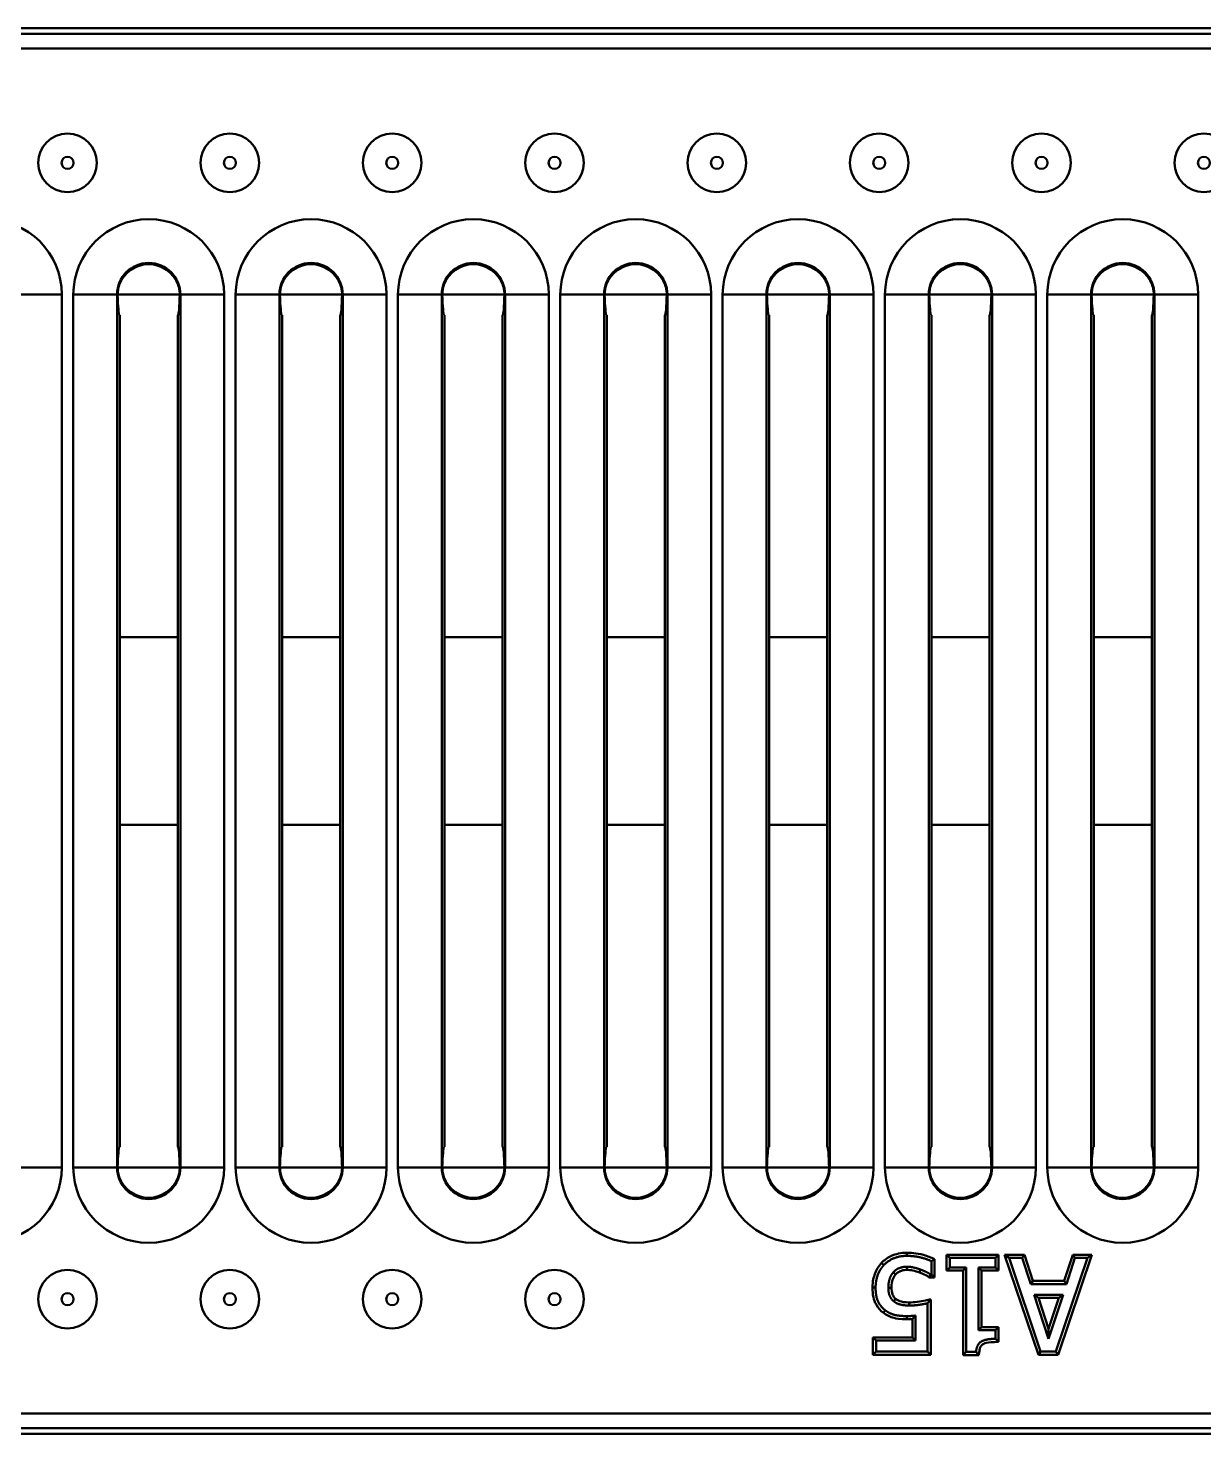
# Model space of a CAD drawing. Header units: millimetres. Extents: x 0 to 2100, y 0 to 1485.
# Drawn here: x 1169.7 to 1270, y 736.2 to 856.2 of the extents above; entities that cross this region are included whole.
import ezdxf

# ---------------------------------------------------------------- set-up
doc = ezdxf.new("R2010")
doc.units = ezdxf.units.MM
doc.header["$LTSCALE"] = 5
doc.layers.add('Sichtbare Kanten(DIN)', color=7, linetype='Continuous', lineweight=50)
doc.layers.add('Sichtbare tangentiale Kanten(DIN)', color=7, linetype='Continuous', lineweight=50)

msp = doc.modelspace()

# ---------------------------------------------------------------- linework, layer by layer
at = {"layer": 'Sichtbare Kanten(DIN)'}
for p, q in [((1333.729, 856.186), (333.729, 856.186)), ((334.229, 855.686), (1333.229, 855.686)), ((1177.504, 831.686), (1177.504, 760.686)), ((1182.454, 760.686), (1182.454, 831.686)), ((1191.354, 831.686), (1191.354, 760.686)), ((1196.304, 760.686), (1196.304, 831.686)), ((1205.204, 831.686), (1205.204, 760.686)), ((1210.154, 760.686), (1210.154, 831.686)), ((1219.054, 831.686), (1219.054, 760.686)), ((1224.004, 760.686), (1224.004, 831.686)), ((1232.904, 831.686), (1232.904, 760.686)), ((1237.854, 760.686), (1237.854, 831.686)), ((1246.754, 831.686), (1246.754, 760.686)), ((1251.704, 760.686), (1251.704, 831.686)), ((1260.604, 831.686), (1260.604, 760.686)), ((1265.554, 760.686), (1265.554, 831.686)), ((1248.049, 750.127), (1248.049, 751.48)), ((1248.049, 751.48), (1252.488, 751.48)), ((1248.049, 751.48), (1248.317, 751.212)), ((1248.317, 751.212), (1248.317, 750.395)), ((1252.22, 751.212), (1248.317, 751.212)), ((1252.488, 751.48), (1252.22, 751.212)), ((1252.22, 750.395), (1252.22, 751.212)), ((1252.488, 751.48), (1252.488, 750.127)), ((1255.885, 742.944), (1253.007, 751.48)), ((1253.007, 751.48), (1254.697, 751.48)), ((1253.007, 751.48), (1253.381, 751.212)), ((1253.381, 751.212), (1256.077, 743.212)), ((1254.502, 751.212), (1253.381, 751.212)), ((1254.697, 751.48), (1254.502, 751.212)), ((1255.228, 748.975), (1254.502, 751.212)), ((1254.697, 751.48), (1255.423, 749.243)), ((1257.387, 743.212), (1260.084, 751.212)), ((1260.457, 751.48), (1257.579, 742.944)), ((1258.087, 749.243), (1258.813, 751.48)), ((1259.008, 751.212), (1258.282, 748.975)), ((1258.813, 751.48), (1260.457, 751.48)), ((1258.813, 751.48), (1259.008, 751.212)), ((1260.084, 751.212), (1259.008, 751.212)), ((1260.457, 751.48), (1260.084, 751.212)), ((1247.029, 751.094), (1246.761, 750.927)), ((1246.761, 749.792), (1246.761, 750.927)), ((1247.029, 751.094), (1247.029, 749.524)), ((1248.049, 750.127), (1248.317, 750.395)), ((1249.469, 750.127), (1248.049, 750.127)), ((1248.317, 750.395), (1249.737, 750.395)), ((1249.469, 750.127), (1249.737, 750.395)), ((1249.469, 742.918), (1249.469, 750.127)), ((1249.737, 750.395), (1249.737, 743.186)), ((1250.768, 750.395), (1252.22, 750.395)), ((1251.036, 750.127), (1250.768, 750.395)), ((1250.768, 745.034), (1250.768, 750.395)), ((1252.488, 750.127), (1251.036, 750.127)), ((1251.036, 750.127), (1251.036, 745.302)), ((1252.488, 750.127), (1252.22, 750.395)), ((1246.596, 749.524), (1246.684, 749.792)), ((1247.029, 749.524), (1246.596, 749.524)), ((1246.684, 749.792), (1246.761, 749.792)), ((1247.029, 749.524), (1246.761, 749.792)), ((1255.423, 749.243), (1255.228, 748.975)), ((1258.282, 748.975), (1255.228, 748.975)), ((1255.423, 749.243), (1258.087, 749.243)), ((1258.087, 749.243), (1258.282, 748.975)), ((1243.713, 747.714), (1243.539, 747.51)), ((1246.431, 747.335), (1246.699, 747.668)), ((1246.699, 747.668), (1246.699, 742.944)), ((1255.52, 748.068), (1257.99, 748.068)), ((1255.89, 747.8), (1255.52, 748.068)), ((1256.758, 744.301), (1255.52, 748.068)), ((1257.62, 747.8), (1255.89, 747.8)), ((1255.89, 747.8), (1256.757, 745.161)), ((1256.757, 745.161), (1257.62, 747.8)), ((1257.99, 748.068), (1256.758, 744.301)), ((1257.62, 747.8), (1257.99, 748.068)), ((1246.431, 743.212), (1246.431, 747.335)), ((1245.132, 744.42), (1245.132, 745.988)), ((1245.4, 746.285), (1245.4, 744.152)), ((1251.036, 745.302), (1250.768, 745.034)), ((1251.036, 745.302), (1252.488, 745.302)), ((1252.488, 745.302), (1252.22, 745.034)), ((1252.488, 745.302), (1252.488, 744.033)), ((1241.774, 742.944), (1241.774, 744.42)), ((1241.774, 744.42), (1245.132, 744.42)), ((1241.774, 744.42), (1242.042, 744.152)), ((1242.042, 744.152), (1242.042, 743.212)), ((1245.4, 744.152), (1242.042, 744.152)), ((1245.132, 744.42), (1245.4, 744.152)), ((1252.22, 745.034), (1250.768, 745.034)), ((1252.22, 744.301), (1252.22, 745.034)), ((1252.488, 744.033), (1252.22, 744.301)), ((1256.757, 745.161), (1256.758, 744.301)), ((1241.774, 742.944), (1242.042, 743.212)), ((1246.699, 742.944), (1241.774, 742.944)), ((1242.042, 743.212), (1246.431, 743.212)), ((1246.699, 742.944), (1246.431, 743.212)), ((1249.469, 742.918), (1249.737, 743.186)), ((1250.814, 742.918), (1249.469, 742.918)), ((1249.737, 743.186), (1250.567, 743.186)), ((1250.814, 742.918), (1250.567, 743.186)), ((1255.885, 742.944), (1256.077, 743.212)), ((1257.579, 742.944), (1255.885, 742.944)), ((1256.077, 743.212), (1257.387, 743.212)), ((1257.579, 742.944), (1257.387, 743.212)), ((1333.729, 736.186), (333.729, 736.186)), ((334.229, 736.686), (1333.229, 736.686))]:
    msp.add_line(p, q, dxfattribs=at)
for centre in [(1173.054, 844.686), (1186.904, 844.686), (1200.754, 844.686), (1214.604, 844.686), (1228.454, 844.686), (1242.304, 844.686), (1256.154, 844.686), (1270.004, 844.686), (1173.054, 747.686), (1186.904, 747.686), (1200.754, 747.686), (1214.604, 747.686)]:
    msp.add_circle(centre, 2.5, dxfattribs=at)
for centre, major_axis, ratio, start_param, end_param in [((1179.979, 833.365), (0, 2.667), 0.9996402, 5.0597379, 7.5066327), ((1193.829, 833.365), (0, 2.667), 0.9996402, 5.0597379, 7.5066327), ((1207.679, 833.365), (0, 2.667), 0.9996402, 5.0597379, 7.5066327), ((1221.529, 833.365), (0, 2.667), 0.9996402, 5.0597379, 7.5066327), ((1235.379, 833.365), (0, 2.667), 0.9996402, 5.0597379, 7.5066327), ((1249.229, 833.365), (0, 2.667), 0.9996402, 5.0597379, 7.5066327), ((1263.079, 833.365), (0, 2.667), 0.9996402, 5.0597379, 7.5066327), ((1177.504, 833.686), (0, 2), 0.0874887, 1.6961242, 3.1415927), ((1182.454, 833.686), (0, -2), 0.0874887, 0, 1.4454685), ((1191.354, 833.686), (0, 2), 0.0874887, 1.6961242, 3.1415927), ((1196.304, 833.686), (0, -2), 0.0874887, 0, 1.4454685), ((1205.204, 833.686), (0, 2), 0.0874887, 1.6961242, 3.1415927), ((1210.154, 833.686), (0, -2), 0.0874887, 0, 1.4454685), ((1219.054, 833.686), (0, 2), 0.0874887, 1.6961242, 3.1415927), ((1224.004, 833.686), (0, -2), 0.0874887, 0, 1.4454685), ((1232.904, 833.686), (0, 2), 0.0874887, 1.6961242, 3.1415927), ((1237.854, 833.686), (0, -2), 0.0874887, 0, 1.4454685), ((1246.754, 833.686), (0, 2), 0.0874887, 1.6961242, 3.1415927), ((1251.704, 833.686), (0, -2), 0.0874887, 0, 1.4454685), ((1260.604, 833.686), (0, 2), 0.0874887, 1.6961242, 3.1415927), ((1265.554, 833.686), (0, -2), 0.0874887, 0, 1.4454685), ((1177.504, 758.686), (0, -2), 0.0874887, 3.1415927, 4.5870611), ((1182.454, 758.686), (0, 2), 0.0874887, 4.8377168, 6.2831853), ((1191.354, 758.686), (0, -2), 0.0874887, 3.1415927, 4.5870611), ((1196.304, 758.686), (0, 2), 0.0874887, 4.8377168, 6.2831853), ((1205.204, 758.686), (0, -2), 0.0874887, 3.1415927, 4.5870611), ((1210.154, 758.686), (0, 2), 0.0874887, 4.8377168, 6.2831853), ((1219.054, 758.686), (0, -2), 0.0874887, 3.1415927, 4.5870611), ((1224.004, 758.686), (0, 2), 0.0874887, 4.8377168, 6.2831853), ((1232.904, 758.686), (0, -2), 0.0874887, 3.1415927, 4.5870611), ((1237.854, 758.686), (0, 2), 0.0874887, 4.8377168, 6.2831853), ((1246.754, 758.686), (0, -2), 0.0874887, 3.1415927, 4.5870611), ((1251.704, 758.686), (0, 2), 0.0874887, 4.8377168, 6.2831853), ((1260.604, 758.686), (0, -2), 0.0874887, 3.1415927, 4.5870611), ((1265.554, 758.686), (0, 2), 0.0874887, 4.8377168, 6.2831853), ((1179.979, 759.008), (0, -2.667), 0.9996402, 5.0597379, 7.5066327), ((1193.829, 759.008), (0, -2.667), 0.9996402, 5.0597379, 7.5066327), ((1207.679, 759.008), (0, -2.667), 0.9996402, 5.0597379, 7.5066327), ((1221.529, 759.008), (0, -2.667), 0.9996402, 5.0597379, 7.5066327), ((1235.379, 759.008), (0, -2.667), 0.9996402, 5.0597379, 7.5066327), ((1249.229, 759.008), (0, -2.667), 0.9996402, 5.0597379, 7.5066327), ((1263.079, 759.008), (0, -2.667), 0.9996402, 5.0597379, 7.5066327)]:
    msp.add_ellipse(centre, major_axis=major_axis, ratio=ratio, start_param=start_param, end_param=end_param, dxfattribs=at)
for points, knots in [([(1177.33, 833.436), (1177.33, 833.45), (1177.33, 833.463), (1177.33, 833.492), (1177.331, 833.507), (1177.332, 833.548), (1177.333, 833.573), (1177.337, 833.651), (1177.342, 833.702), (1177.365, 833.889), (1177.393, 834.021), (1177.444, 834.19), (1177.458, 834.232), (1177.472, 834.272)], [0, 0, 0, 0, 0.004080736, 0.004080736, 0.00866605, 0.00866605, 0.016351881, 0.016351881, 0.031890083, 0.031890083, 0.072800189, 0.072800189, 0.086303969, 0.086303969, 0.086303969, 0.086303969]), ([(1182.486, 834.272), (1182.489, 834.262), (1182.493, 834.252), (1182.523, 834.166), (1182.545, 834.089), (1182.594, 833.883), (1182.614, 833.753), (1182.624, 833.593), (1182.626, 833.564), (1182.627, 833.518), (1182.628, 833.502), (1182.628, 833.478), (1182.628, 833.469), (1182.628, 833.453), (1182.628, 833.444), (1182.628, 833.436)], [0.001228229, 0.001228229, 0.001228229, 0.001228229, 0.004648992, 0.004648992, 0.029389751, 0.029389751, 0.068905962, 0.068905962, 0.077693724, 0.077693724, 0.082516728, 0.082516728, 0.085093648, 0.085093648, 0.087568489, 0.087568489, 0.087568489, 0.087568489]), ([(1191.18, 833.436), (1191.18, 833.45), (1191.18, 833.463), (1191.18, 833.492), (1191.181, 833.507), (1191.182, 833.548), (1191.183, 833.573), (1191.187, 833.651), (1191.192, 833.702), (1191.215, 833.889), (1191.243, 834.021), (1191.294, 834.19), (1191.308, 834.232), (1191.322, 834.272)], [0, 0, 0, 0, 0.004080736, 0.004080736, 0.00866605, 0.00866605, 0.016351881, 0.016351881, 0.031890083, 0.031890083, 0.072800189, 0.072800189, 0.086303969, 0.086303969, 0.086303969, 0.086303969]), ([(1196.336, 834.272), (1196.339, 834.262), (1196.343, 834.252), (1196.373, 834.166), (1196.395, 834.089), (1196.444, 833.883), (1196.464, 833.753), (1196.474, 833.593), (1196.476, 833.564), (1196.477, 833.518), (1196.478, 833.502), (1196.478, 833.478), (1196.478, 833.469), (1196.478, 833.453), (1196.478, 833.444), (1196.478, 833.436)], [0.001228229, 0.001228229, 0.001228229, 0.001228229, 0.004648992, 0.004648992, 0.029389751, 0.029389751, 0.068905962, 0.068905962, 0.077693724, 0.077693724, 0.082516728, 0.082516728, 0.085093648, 0.085093648, 0.087568489, 0.087568489, 0.087568489, 0.087568489]), ([(1205.03, 833.436), (1205.03, 833.45), (1205.03, 833.463), (1205.03, 833.492), (1205.031, 833.507), (1205.032, 833.548), (1205.033, 833.573), (1205.037, 833.651), (1205.042, 833.702), (1205.065, 833.889), (1205.093, 834.021), (1205.144, 834.19), (1205.158, 834.232), (1205.172, 834.272)], [0, 0, 0, 0, 0.004080736, 0.004080736, 0.00866605, 0.00866605, 0.016351881, 0.016351881, 0.031890083, 0.031890083, 0.072800189, 0.072800189, 0.086303969, 0.086303969, 0.086303969, 0.086303969]), ([(1210.186, 834.272), (1210.189, 834.262), (1210.193, 834.252), (1210.223, 834.166), (1210.245, 834.089), (1210.294, 833.883), (1210.314, 833.753), (1210.324, 833.593), (1210.326, 833.564), (1210.327, 833.518), (1210.328, 833.502), (1210.328, 833.478), (1210.328, 833.469), (1210.328, 833.453), (1210.328, 833.444), (1210.328, 833.436)], [0.001228229, 0.001228229, 0.001228229, 0.001228229, 0.004648992, 0.004648992, 0.029389751, 0.029389751, 0.068905962, 0.068905962, 0.077693724, 0.077693724, 0.082516728, 0.082516728, 0.085093648, 0.085093648, 0.087568489, 0.087568489, 0.087568489, 0.087568489]), ([(1218.88, 833.436), (1218.88, 833.45), (1218.88, 833.463), (1218.88, 833.492), (1218.881, 833.507), (1218.882, 833.548), (1218.883, 833.573), (1218.887, 833.651), (1218.892, 833.702), (1218.915, 833.889), (1218.943, 834.021), (1218.994, 834.19), (1219.008, 834.232), (1219.022, 834.272)], [0, 0, 0, 0, 0.004080736, 0.004080736, 0.00866605, 0.00866605, 0.016351881, 0.016351881, 0.031890083, 0.031890083, 0.072800189, 0.072800189, 0.086303969, 0.086303969, 0.086303969, 0.086303969]), ([(1224.036, 834.272), (1224.039, 834.262), (1224.043, 834.252), (1224.073, 834.166), (1224.095, 834.089), (1224.144, 833.883), (1224.164, 833.753), (1224.174, 833.593), (1224.176, 833.564), (1224.177, 833.518), (1224.178, 833.502), (1224.178, 833.478), (1224.178, 833.469), (1224.178, 833.453), (1224.178, 833.444), (1224.178, 833.436)], [0.001228229, 0.001228229, 0.001228229, 0.001228229, 0.004648992, 0.004648992, 0.029389751, 0.029389751, 0.068905962, 0.068905962, 0.077693724, 0.077693724, 0.082516728, 0.082516728, 0.085093648, 0.085093648, 0.087568489, 0.087568489, 0.087568489, 0.087568489]), ([(1232.73, 833.436), (1232.73, 833.45), (1232.73, 833.463), (1232.73, 833.492), (1232.731, 833.507), (1232.732, 833.548), (1232.733, 833.573), (1232.737, 833.651), (1232.742, 833.702), (1232.765, 833.889), (1232.793, 834.021), (1232.844, 834.19), (1232.858, 834.232), (1232.872, 834.272)], [0, 0, 0, 0, 0.004080736, 0.004080736, 0.00866605, 0.00866605, 0.016351881, 0.016351881, 0.031890083, 0.031890083, 0.072800189, 0.072800189, 0.086303969, 0.086303969, 0.086303969, 0.086303969]), ([(1237.886, 834.272), (1237.889, 834.262), (1237.893, 834.252), (1237.923, 834.166), (1237.945, 834.089), (1237.994, 833.883), (1238.014, 833.753), (1238.024, 833.593), (1238.026, 833.564), (1238.027, 833.518), (1238.028, 833.502), (1238.028, 833.478), (1238.028, 833.469), (1238.028, 833.453), (1238.028, 833.444), (1238.028, 833.436)], [0.001228229, 0.001228229, 0.001228229, 0.001228229, 0.004648992, 0.004648992, 0.029389751, 0.029389751, 0.068905962, 0.068905962, 0.077693724, 0.077693724, 0.082516728, 0.082516728, 0.085093648, 0.085093648, 0.087568489, 0.087568489, 0.087568489, 0.087568489]), ([(1246.58, 833.436), (1246.58, 833.45), (1246.58, 833.463), (1246.58, 833.492), (1246.581, 833.507), (1246.582, 833.548), (1246.583, 833.573), (1246.587, 833.651), (1246.592, 833.702), (1246.615, 833.889), (1246.643, 834.021), (1246.694, 834.19), (1246.708, 834.232), (1246.722, 834.272)], [0, 0, 0, 0, 0.004080736, 0.004080736, 0.00866605, 0.00866605, 0.016351881, 0.016351881, 0.031890083, 0.031890083, 0.072800189, 0.072800189, 0.086303969, 0.086303969, 0.086303969, 0.086303969]), ([(1251.736, 834.272), (1251.739, 834.262), (1251.743, 834.252), (1251.773, 834.166), (1251.795, 834.089), (1251.844, 833.883), (1251.864, 833.753), (1251.874, 833.593), (1251.876, 833.564), (1251.877, 833.518), (1251.878, 833.502), (1251.878, 833.478), (1251.878, 833.469), (1251.878, 833.453), (1251.878, 833.444), (1251.878, 833.436)], [0.001228229, 0.001228229, 0.001228229, 0.001228229, 0.004648992, 0.004648992, 0.029389751, 0.029389751, 0.068905962, 0.068905962, 0.077693724, 0.077693724, 0.082516728, 0.082516728, 0.085093648, 0.085093648, 0.087568489, 0.087568489, 0.087568489, 0.087568489]), ([(1260.43, 833.436), (1260.43, 833.45), (1260.43, 833.463), (1260.43, 833.492), (1260.431, 833.507), (1260.432, 833.548), (1260.433, 833.573), (1260.437, 833.651), (1260.442, 833.702), (1260.465, 833.889), (1260.493, 834.021), (1260.544, 834.19), (1260.558, 834.232), (1260.572, 834.272)], [0, 0, 0, 0, 0.004080736, 0.004080736, 0.00866605, 0.00866605, 0.016351881, 0.016351881, 0.031890083, 0.031890083, 0.072800189, 0.072800189, 0.086303969, 0.086303969, 0.086303969, 0.086303969]), ([(1265.586, 834.272), (1265.589, 834.262), (1265.593, 834.252), (1265.623, 834.166), (1265.645, 834.089), (1265.694, 833.883), (1265.714, 833.753), (1265.724, 833.593), (1265.726, 833.564), (1265.727, 833.518), (1265.728, 833.502), (1265.728, 833.478), (1265.728, 833.469), (1265.728, 833.453), (1265.728, 833.444), (1265.728, 833.436)], [0.001228229, 0.001228229, 0.001228229, 0.001228229, 0.004648992, 0.004648992, 0.029389751, 0.029389751, 0.068905962, 0.068905962, 0.077693724, 0.077693724, 0.082516728, 0.082516728, 0.085093648, 0.085093648, 0.087568489, 0.087568489, 0.087568489, 0.087568489]), ([(1177.472, 758.1), (1177.469, 758.11), (1177.465, 758.121), (1177.435, 758.206), (1177.413, 758.284), (1177.364, 758.489), (1177.344, 758.619), (1177.334, 758.78), (1177.332, 758.809), (1177.331, 758.854), (1177.33, 758.87), (1177.33, 758.895), (1177.33, 758.903), (1177.33, 758.92), (1177.33, 758.928), (1177.33, 758.936)], [0.001228229, 0.001228229, 0.001228229, 0.001228229, 0.004648992, 0.004648992, 0.029389751, 0.029389751, 0.068905962, 0.068905962, 0.077693724, 0.077693724, 0.082516728, 0.082516728, 0.085093648, 0.085093648, 0.087568489, 0.087568489, 0.087568489, 0.087568489]), ([(1182.628, 758.936), (1182.628, 758.923), (1182.628, 758.909), (1182.628, 758.88), (1182.627, 758.865), (1182.626, 758.824), (1182.625, 758.799), (1182.621, 758.722), (1182.616, 758.67), (1182.593, 758.484), (1182.565, 758.351), (1182.514, 758.182), (1182.5, 758.141), (1182.486, 758.1)], [0, 0, 0, 0, 0.004080736, 0.004080736, 0.00866605, 0.00866605, 0.016351881, 0.016351881, 0.031890083, 0.031890083, 0.072800189, 0.072800189, 0.086303969, 0.086303969, 0.086303969, 0.086303969]), ([(1191.322, 758.1), (1191.319, 758.11), (1191.315, 758.121), (1191.285, 758.206), (1191.263, 758.284), (1191.214, 758.489), (1191.194, 758.619), (1191.184, 758.78), (1191.182, 758.809), (1191.181, 758.854), (1191.18, 758.87), (1191.18, 758.895), (1191.18, 758.903), (1191.18, 758.92), (1191.18, 758.928), (1191.18, 758.936)], [0.001228229, 0.001228229, 0.001228229, 0.001228229, 0.004648992, 0.004648992, 0.029389751, 0.029389751, 0.068905962, 0.068905962, 0.077693724, 0.077693724, 0.082516728, 0.082516728, 0.085093648, 0.085093648, 0.087568489, 0.087568489, 0.087568489, 0.087568489]), ([(1196.478, 758.936), (1196.478, 758.923), (1196.478, 758.909), (1196.478, 758.88), (1196.477, 758.865), (1196.476, 758.824), (1196.475, 758.799), (1196.471, 758.722), (1196.466, 758.67), (1196.443, 758.484), (1196.415, 758.351), (1196.364, 758.182), (1196.35, 758.141), (1196.336, 758.1)], [0, 0, 0, 0, 0.004080736, 0.004080736, 0.00866605, 0.00866605, 0.016351881, 0.016351881, 0.031890083, 0.031890083, 0.072800189, 0.072800189, 0.086303969, 0.086303969, 0.086303969, 0.086303969]), ([(1205.172, 758.1), (1205.169, 758.11), (1205.165, 758.121), (1205.135, 758.206), (1205.113, 758.284), (1205.064, 758.489), (1205.044, 758.619), (1205.034, 758.78), (1205.032, 758.809), (1205.031, 758.854), (1205.03, 758.87), (1205.03, 758.895), (1205.03, 758.903), (1205.03, 758.92), (1205.03, 758.928), (1205.03, 758.936)], [0.001228229, 0.001228229, 0.001228229, 0.001228229, 0.004648992, 0.004648992, 0.029389751, 0.029389751, 0.068905962, 0.068905962, 0.077693724, 0.077693724, 0.082516728, 0.082516728, 0.085093648, 0.085093648, 0.087568489, 0.087568489, 0.087568489, 0.087568489]), ([(1210.328, 758.936), (1210.328, 758.923), (1210.328, 758.909), (1210.328, 758.88), (1210.327, 758.865), (1210.326, 758.824), (1210.325, 758.799), (1210.321, 758.722), (1210.316, 758.67), (1210.293, 758.484), (1210.265, 758.351), (1210.214, 758.182), (1210.2, 758.141), (1210.186, 758.1)], [0, 0, 0, 0, 0.004080736, 0.004080736, 0.00866605, 0.00866605, 0.016351881, 0.016351881, 0.031890083, 0.031890083, 0.072800189, 0.072800189, 0.086303969, 0.086303969, 0.086303969, 0.086303969]), ([(1219.022, 758.1), (1219.019, 758.11), (1219.015, 758.121), (1218.985, 758.206), (1218.963, 758.284), (1218.914, 758.489), (1218.894, 758.619), (1218.884, 758.78), (1218.882, 758.809), (1218.881, 758.854), (1218.88, 758.87), (1218.88, 758.895), (1218.88, 758.903), (1218.88, 758.92), (1218.88, 758.928), (1218.88, 758.936)], [0.001228229, 0.001228229, 0.001228229, 0.001228229, 0.004648992, 0.004648992, 0.029389751, 0.029389751, 0.068905962, 0.068905962, 0.077693724, 0.077693724, 0.082516728, 0.082516728, 0.085093648, 0.085093648, 0.087568489, 0.087568489, 0.087568489, 0.087568489]), ([(1224.178, 758.936), (1224.178, 758.923), (1224.178, 758.909), (1224.178, 758.88), (1224.177, 758.865), (1224.176, 758.824), (1224.175, 758.799), (1224.171, 758.722), (1224.166, 758.67), (1224.143, 758.484), (1224.115, 758.351), (1224.064, 758.182), (1224.05, 758.141), (1224.036, 758.1)], [0, 0, 0, 0, 0.004080736, 0.004080736, 0.00866605, 0.00866605, 0.016351881, 0.016351881, 0.031890083, 0.031890083, 0.072800189, 0.072800189, 0.086303969, 0.086303969, 0.086303969, 0.086303969]), ([(1232.872, 758.1), (1232.869, 758.11), (1232.865, 758.121), (1232.835, 758.206), (1232.813, 758.284), (1232.764, 758.489), (1232.744, 758.619), (1232.734, 758.78), (1232.732, 758.809), (1232.731, 758.854), (1232.73, 758.87), (1232.73, 758.895), (1232.73, 758.903), (1232.73, 758.92), (1232.73, 758.928), (1232.73, 758.936)], [0.001228229, 0.001228229, 0.001228229, 0.001228229, 0.004648992, 0.004648992, 0.029389751, 0.029389751, 0.068905962, 0.068905962, 0.077693724, 0.077693724, 0.082516728, 0.082516728, 0.085093648, 0.085093648, 0.087568489, 0.087568489, 0.087568489, 0.087568489]), ([(1238.028, 758.936), (1238.028, 758.923), (1238.028, 758.909), (1238.028, 758.88), (1238.027, 758.865), (1238.026, 758.824), (1238.025, 758.799), (1238.021, 758.722), (1238.016, 758.67), (1237.993, 758.484), (1237.965, 758.351), (1237.914, 758.182), (1237.9, 758.141), (1237.886, 758.1)], [0, 0, 0, 0, 0.004080736, 0.004080736, 0.00866605, 0.00866605, 0.016351881, 0.016351881, 0.031890083, 0.031890083, 0.072800189, 0.072800189, 0.086303969, 0.086303969, 0.086303969, 0.086303969]), ([(1246.722, 758.1), (1246.719, 758.11), (1246.715, 758.121), (1246.685, 758.206), (1246.663, 758.284), (1246.614, 758.489), (1246.594, 758.619), (1246.584, 758.78), (1246.582, 758.809), (1246.581, 758.854), (1246.58, 758.87), (1246.58, 758.895), (1246.58, 758.903), (1246.58, 758.92), (1246.58, 758.928), (1246.58, 758.936)], [0.001228229, 0.001228229, 0.001228229, 0.001228229, 0.004648992, 0.004648992, 0.029389751, 0.029389751, 0.068905962, 0.068905962, 0.077693724, 0.077693724, 0.082516728, 0.082516728, 0.085093648, 0.085093648, 0.087568489, 0.087568489, 0.087568489, 0.087568489]), ([(1251.878, 758.936), (1251.878, 758.923), (1251.878, 758.909), (1251.878, 758.88), (1251.877, 758.865), (1251.876, 758.824), (1251.875, 758.799), (1251.871, 758.722), (1251.866, 758.67), (1251.843, 758.484), (1251.815, 758.351), (1251.764, 758.182), (1251.75, 758.141), (1251.736, 758.1)], [0, 0, 0, 0, 0.004080736, 0.004080736, 0.00866605, 0.00866605, 0.016351881, 0.016351881, 0.031890083, 0.031890083, 0.072800189, 0.072800189, 0.086303969, 0.086303969, 0.086303969, 0.086303969]), ([(1260.572, 758.1), (1260.569, 758.11), (1260.565, 758.121), (1260.535, 758.206), (1260.513, 758.284), (1260.464, 758.489), (1260.444, 758.619), (1260.434, 758.78), (1260.432, 758.809), (1260.431, 758.854), (1260.43, 758.87), (1260.43, 758.895), (1260.43, 758.903), (1260.43, 758.92), (1260.43, 758.928), (1260.43, 758.936)], [0.001228229, 0.001228229, 0.001228229, 0.001228229, 0.004648992, 0.004648992, 0.029389751, 0.029389751, 0.068905962, 0.068905962, 0.077693724, 0.077693724, 0.082516728, 0.082516728, 0.085093648, 0.085093648, 0.087568489, 0.087568489, 0.087568489, 0.087568489]), ([(1265.728, 758.936), (1265.728, 758.923), (1265.728, 758.909), (1265.728, 758.88), (1265.727, 758.865), (1265.726, 758.824), (1265.725, 758.799), (1265.721, 758.722), (1265.716, 758.67), (1265.693, 758.484), (1265.665, 758.351), (1265.614, 758.182), (1265.6, 758.141), (1265.586, 758.1)], [0, 0, 0, 0, 0.004080736, 0.004080736, 0.00866605, 0.00866605, 0.016351881, 0.016351881, 0.031890083, 0.031890083, 0.072800189, 0.072800189, 0.086303969, 0.086303969, 0.086303969, 0.086303969]), ([(1242.507, 750.779), (1242.729, 751.018), (1242.992, 751.206), (1243.546, 751.474), (1243.773, 751.538), (1244.178, 751.626), (1244.422, 751.649), (1244.667, 751.649)], [0, 0, 0, 0, 0.09803314, 0.09803314, 0.1844371, 0.1844371, 0.30921496, 0.30921496, 0.30921496, 0.30921496]), ([(1244.667, 751.649), (1244.932, 751.649), (1245.448, 751.63), (1246.463, 751.357), (1246.709, 751.252), (1247.029, 751.094)], [0, 0, 0, 0, 0.07928763, 0.07928763, 0.12599601, 0.12599601, 0.12599601, 0.12599601]), ([(1241.728, 748.671), (1241.728, 749.217), (1241.844, 749.604), (1242.062, 750.186), (1242.251, 750.504), (1242.507, 750.779)], [0, 0, 0, 0, 0.16394195, 0.16394195, 0.41415327, 0.41415327, 0.41415327, 0.41415327]), ([(1244.648, 750.186), (1244.385, 750.186), (1244.199, 750.119), (1244.035, 750.056), (1243.96, 750.016), (1243.819, 749.917), (1243.755, 749.859), (1243.698, 749.793)], [0, 0, 0, 0, 0.0789364, 0.0789364, 0.15421259, 0.15421259, 0.23053793, 0.23053793, 0.23053793, 0.23053793]), ([(1245.731, 749.968), (1245.55, 750.031), (1245.366, 750.087), (1245.008, 750.171), (1244.824, 750.186), (1244.648, 750.186)], [0.00029929, 0.00029929, 0.00029929, 0.00029929, 0.05773953, 0.05773953, 0.11065855, 0.11065855, 0.11065855, 0.11065855]), ([(1245.821, 750.22), (1245.799, 750.157), (1245.776, 750.094), (1245.746, 750.01), (1245.738, 749.989), (1245.731, 749.968)], [0, 0, 0, 0, 0.07762718, 0.07762718, 0.10350491, 0.10350491, 0.10350491, 0.10350491]), ([(1243.698, 749.793), (1243.585, 749.658), (1243.504, 749.505), (1243.411, 749.228), (1243.353, 749.017), (1243.353, 748.664)], [0.000263887, 0.000263887, 0.000263887, 0.000263887, 0.053106853, 0.053106853, 0.088157125, 0.088157125, 0.088157125, 0.088157125]), ([(1243.494, 749.967), (1243.545, 749.924), (1243.596, 749.88), (1243.664, 749.822), (1243.681, 749.808), (1243.698, 749.793)], [-0.15448539, -0.15448539, -0.15448539, -0.15448539, -0.0770936, -0.0770936, -0.05133542, -0.05133542, -0.05133542, -0.05133542]), ([(1246.596, 749.524), (1246.486, 749.605), (1246.446, 749.631), (1246.273, 749.731), (1246.069, 749.842), (1245.731, 749.968)], [0.02366131, 0.02366131, 0.02366131, 0.02366131, 0.08830714, 0.08830714, 0.20089643, 0.20089643, 0.20089643, 0.20089643]), ([(1242.658, 746.526), (1242.416, 746.708), (1242.218, 746.93), (1241.927, 747.428), (1241.855, 747.648), (1241.75, 748.114), (1241.728, 748.397), (1241.728, 748.671)], [0.00010737, 0.00010737, 0.00010737, 0.00010737, 0.09085299, 0.09085299, 0.17313038, 0.17313038, 0.28459778, 0.28459778, 0.28459778, 0.28459778]), ([(1243.353, 748.664), (1243.353, 748.497), (1243.368, 748.265), (1243.462, 748.037), (1243.498, 747.956), (1243.618, 747.797), (1243.671, 747.749), (1243.713, 747.714)], [0, 0, 0, 0, 0.050151159, 0.050151159, 0.061749844, 0.061749844, 0.071385522, 0.071385522, 0.071385522, 0.071385522]), ([(1243.713, 747.714), (1243.775, 747.659), (1243.879, 747.578), (1244.234, 747.457), (1244.503, 747.409), (1244.849, 747.409)], [0.002434159, 0.002434159, 0.002434159, 0.002434159, 0.023760628, 0.023760628, 0.044282909, 0.044282909, 0.044282909, 0.044282909]), ([(1244.849, 747.409), (1245.319, 747.409), (1245.789, 747.48), (1246.401, 747.601), (1246.55, 747.636), (1246.699, 747.668)], [0, 0, 0, 0, 0.14113697, 0.14113697, 0.18696125, 0.18696125, 0.18696125, 0.18696125]), ([(1244.674, 745.972), (1244.064, 745.972), (1243.731, 746.042), (1243.408, 746.118), (1243.251, 746.175), (1242.943, 746.326), (1242.796, 746.42), (1242.658, 746.526)], [0, 0, 0, 0, 0.18300237, 0.18300237, 0.37111822, 0.37111822, 0.56612765, 0.56612765, 0.56612765, 0.56612765]), ([(1245.132, 745.988), (1245.087, 745.985), (1245.053, 745.983), (1244.914, 745.976), (1244.792, 745.972), (1244.674, 745.972)], [0.03774344, 0.03774344, 0.03774344, 0.03774344, 0.06039098, 0.06039098, 0.18313749, 0.18313749, 0.18313749, 0.18313749]), ([(1245.4, 746.285), (1245.35, 746.228), (1245.3, 746.171), (1245.208, 746.071), (1245.171, 746.03), (1245.132, 745.988)], [0, 0, 0, 0, 0.06059966, 0.06059966, 0.10999553, 0.10999553, 0.10999553, 0.10999553]), ([(1252.488, 744.033), (1251.969, 744.033), (1251.683, 744.018), (1251.267, 743.908), (1251.172, 743.857), (1251.067, 743.786), (1251.022, 743.739), (1250.935, 743.609), (1250.901, 743.521), (1250.854, 743.343), (1250.841, 743.258), (1250.814, 742.918)], [0.04534815, 0.04534815, 0.04534815, 0.04534815, 0.23756353, 0.23756353, 0.36319739, 0.36319739, 0.50397219, 0.50397219, 0.69565605, 0.69565605, 0.89427398, 0.89427398, 0.89427398, 0.89427398])]:
    msp.add_open_spline(points, degree=3, knots=knots, dxfattribs=at)
for points in [[(1244.667, 751.381), (1244.045, 751.381), (1243.04, 750.959), (1242.703, 750.596)], [(1246.761, 750.927), (1246.353, 751.128), (1245.238, 751.381), (1244.667, 751.381)], [(1242.703, 750.596), (1242.366, 750.233), (1241.996, 749.248), (1241.996, 748.671)], [(1243.494, 749.967), (1243.714, 750.22), (1244.324, 750.454), (1244.648, 750.454)], [(1244.648, 750.454), (1244.979, 750.454), (1245.504, 750.33), (1245.821, 750.22)], [(1245.821, 750.22), (1246.1, 750.116), (1246.56, 749.883), (1246.684, 749.792)], [(1243.086, 748.664), (1243.086, 749.092), (1243.293, 749.728), (1243.494, 749.967)], [(1241.996, 748.671), (1241.996, 747.945), (1242.424, 747.037), (1242.82, 746.739)], [(1243.539, 747.51), (1243.319, 747.692), (1243.086, 748.236), (1243.086, 748.664)], [(1242.82, 746.739), (1243.209, 746.441), (1244.058, 746.24), (1244.674, 746.24)], [(1244.849, 747.141), (1244.44, 747.141), (1243.766, 747.309), (1243.539, 747.51)], [(1246.431, 747.335), (1246.165, 747.277), (1245.29, 747.141), (1244.849, 747.141)], [(1244.674, 746.24), (1244.829, 746.24), (1245.205, 746.259), (1245.4, 746.285)], [(1250.567, 743.186), (1250.619, 743.834), (1251.397, 744.301), (1252.22, 744.301)]]:
    msp.add_open_spline(points, degree=2, dxfattribs=at)
at = {"layer": 'Sichtbare tangentiale Kanten(DIN)'}
for p, q in [((1333.229, 854.436), (334.229, 854.436)), ((1168.83, 833.436), (1172.564, 833.436)), ((1172.564, 758.936), (1172.564, 833.436)), ((1173.544, 833.436), (1173.544, 758.936)), ((1177.278, 833.436), (1173.544, 833.436)), ((1177.278, 758.936), (1177.278, 833.436)), ((1177.278, 833.436), (1177.33, 833.436)), ((1182.628, 833.451), (1177.33, 833.451)), ((1182.68, 833.436), (1182.628, 833.436)), ((1182.68, 833.436), (1186.414, 833.436)), ((1182.68, 833.436), (1182.68, 758.936)), ((1186.414, 758.936), (1186.414, 833.436)), ((1187.394, 833.436), (1187.394, 758.936)), ((1191.128, 833.436), (1187.394, 833.436)), ((1191.128, 758.936), (1191.128, 833.436)), ((1191.128, 833.436), (1191.18, 833.436)), ((1196.478, 833.451), (1191.18, 833.451)), ((1196.53, 833.436), (1196.478, 833.436)), ((1196.53, 833.436), (1200.264, 833.436)), ((1196.53, 833.436), (1196.53, 758.936)), ((1200.264, 758.936), (1200.264, 833.436)), ((1201.244, 833.436), (1201.244, 758.936)), ((1204.978, 833.436), (1201.244, 833.436)), ((1204.978, 758.936), (1204.978, 833.436)), ((1204.978, 833.436), (1205.03, 833.436)), ((1210.328, 833.451), (1205.03, 833.451)), ((1210.38, 833.436), (1210.328, 833.436)), ((1210.38, 833.436), (1214.114, 833.436)), ((1210.38, 833.436), (1210.38, 758.936)), ((1214.114, 758.936), (1214.114, 833.436)), ((1215.094, 833.436), (1215.094, 758.936)), ((1218.828, 833.436), (1215.094, 833.436)), ((1218.828, 758.936), (1218.828, 833.436)), ((1218.828, 833.436), (1218.88, 833.436)), ((1224.178, 833.451), (1218.88, 833.451)), ((1224.23, 833.436), (1224.178, 833.436)), ((1224.23, 833.436), (1227.964, 833.436)), ((1224.23, 833.436), (1224.23, 758.936)), ((1227.964, 758.936), (1227.964, 833.436)), ((1228.944, 833.436), (1228.944, 758.936)), ((1232.678, 833.436), (1228.944, 833.436)), ((1232.678, 758.936), (1232.678, 833.436)), ((1232.678, 833.436), (1232.73, 833.436)), ((1238.028, 833.451), (1232.73, 833.451)), ((1238.08, 833.436), (1238.028, 833.436)), ((1238.08, 833.436), (1241.814, 833.436)), ((1238.08, 833.436), (1238.08, 758.936)), ((1241.814, 758.936), (1241.814, 833.436)), ((1242.794, 833.436), (1242.794, 758.936)), ((1246.528, 833.436), (1242.794, 833.436)), ((1246.528, 758.936), (1246.528, 833.436)), ((1246.528, 833.436), (1246.58, 833.436)), ((1251.878, 833.451), (1246.58, 833.451)), ((1251.93, 833.436), (1251.878, 833.436)), ((1251.93, 833.436), (1255.664, 833.436)), ((1251.93, 833.436), (1251.93, 758.936)), ((1255.664, 758.936), (1255.664, 833.436)), ((1256.644, 833.436), (1256.644, 758.936)), ((1260.378, 833.436), (1256.644, 833.436)), ((1260.378, 758.936), (1260.378, 833.436)), ((1260.378, 833.436), (1260.43, 833.436)), ((1265.728, 833.451), (1260.43, 833.451)), ((1265.78, 833.436), (1265.728, 833.436)), ((1265.78, 833.436), (1269.514, 833.436)), ((1265.78, 833.436), (1265.78, 758.936)), ((1269.514, 758.936), (1269.514, 833.436)), ((1182.454, 804.186), (1177.504, 804.186)), ((1196.304, 804.186), (1191.354, 804.186)), ((1210.154, 804.186), (1205.204, 804.186)), ((1224.004, 804.186), (1219.054, 804.186)), ((1237.854, 804.186), (1232.904, 804.186)), ((1251.704, 804.186), (1246.754, 804.186)), ((1265.554, 804.186), (1260.604, 804.186)), ((1182.454, 788.186), (1177.504, 788.186)), ((1196.304, 788.186), (1191.354, 788.186)), ((1210.154, 788.186), (1205.204, 788.186)), ((1224.004, 788.186), (1219.054, 788.186)), ((1237.854, 788.186), (1232.904, 788.186)), ((1251.704, 788.186), (1246.754, 788.186)), ((1265.554, 788.186), (1260.604, 788.186)), ((1172.564, 758.936), (1168.83, 758.936)), ((1173.544, 758.936), (1177.278, 758.936)), ((1177.278, 758.936), (1177.33, 758.936)), ((1182.628, 758.921), (1177.33, 758.921)), ((1182.68, 758.936), (1182.628, 758.936)), ((1186.414, 758.936), (1182.68, 758.936)), ((1187.394, 758.936), (1191.128, 758.936)), ((1191.128, 758.936), (1191.18, 758.936)), ((1196.478, 758.921), (1191.18, 758.921)), ((1196.53, 758.936), (1196.478, 758.936)), ((1200.264, 758.936), (1196.53, 758.936)), ((1201.244, 758.936), (1204.978, 758.936)), ((1204.978, 758.936), (1205.03, 758.936)), ((1210.328, 758.921), (1205.03, 758.921)), ((1210.38, 758.936), (1210.328, 758.936)), ((1214.114, 758.936), (1210.38, 758.936)), ((1215.094, 758.936), (1218.828, 758.936)), ((1218.828, 758.936), (1218.88, 758.936)), ((1224.178, 758.921), (1218.88, 758.921)), ((1224.23, 758.936), (1224.178, 758.936)), ((1227.964, 758.936), (1224.23, 758.936)), ((1228.944, 758.936), (1232.678, 758.936)), ((1232.678, 758.936), (1232.73, 758.936)), ((1238.028, 758.921), (1232.73, 758.921)), ((1238.08, 758.936), (1238.028, 758.936)), ((1241.814, 758.936), (1238.08, 758.936)), ((1242.794, 758.936), (1246.528, 758.936)), ((1246.528, 758.936), (1246.58, 758.936)), ((1251.878, 758.921), (1246.58, 758.921)), ((1251.93, 758.936), (1251.878, 758.936)), ((1255.664, 758.936), (1251.93, 758.936)), ((1256.644, 758.936), (1260.378, 758.936)), ((1260.378, 758.936), (1260.43, 758.936)), ((1265.728, 758.921), (1260.43, 758.921)), ((1265.78, 758.936), (1265.728, 758.936)), ((1269.514, 758.936), (1265.78, 758.936)), ((1244.667, 751.649), (1244.667, 751.381)), ((1242.507, 750.779), (1242.703, 750.596)), ((1244.648, 750.186), (1244.648, 750.454)), ((1241.728, 748.671), (1241.996, 748.671)), ((1243.353, 748.664), (1243.086, 748.664)), ((1244.849, 747.409), (1244.849, 747.141)), ((1244.674, 745.972), (1244.674, 746.24)), ((334.229, 737.936), (1333.229, 737.936))]:
    msp.add_line(p, q, dxfattribs=at)
for centre in [(1173.054, 844.686), (1186.904, 844.686), (1200.754, 844.686), (1214.604, 844.686), (1228.454, 844.686), (1242.304, 844.686), (1256.154, 844.686), (1270.004, 844.686), (1173.054, 747.686), (1186.904, 747.686), (1200.754, 747.686), (1214.604, 747.686)]:
    msp.add_circle(centre, 0.511, dxfattribs=at)
for centre, radius, start, end in [((1166.129, 833.436), 6.435, 0, 180), ((1179.979, 833.436), 6.435, 0, 180), ((1193.829, 833.436), 6.435, 0, 180), ((1207.679, 833.436), 6.435, 0, 180), ((1221.529, 833.436), 6.435, 0, 180), ((1235.379, 833.436), 6.435, 0, 180), ((1249.229, 833.436), 6.435, 0, 180), ((1263.079, 833.436), 6.435, 0, 180), ((1179.979, 833.436), 2.701, 0, 180), ((1193.829, 833.436), 2.701, 0, 180), ((1207.679, 833.436), 2.701, 0, 180), ((1221.529, 833.436), 2.701, 0, 180), ((1235.379, 833.436), 2.701, 0, 180), ((1249.229, 833.436), 2.701, 0, 180), ((1263.079, 833.436), 2.701, 0, 180), ((1166.129, 758.936), 6.435, 180, 0), ((1179.979, 758.936), 6.435, 180, 0), ((1179.979, 758.936), 2.701, 180, 0), ((1193.829, 758.936), 6.435, 180, 0), ((1193.829, 758.936), 2.701, 180, 0), ((1207.679, 758.936), 6.435, 180, 0), ((1207.679, 758.936), 2.701, 180, 0), ((1221.529, 758.936), 6.435, 180, 0), ((1221.529, 758.936), 2.701, 180, 0), ((1235.379, 758.936), 6.435, 180, 0), ((1235.379, 758.936), 2.701, 180, 0), ((1249.229, 758.936), 6.435, 180, 0), ((1249.229, 758.936), 2.701, 180, 0), ((1263.079, 758.936), 6.435, 180, 0), ((1263.079, 758.936), 2.701, 180, 0)]:
    msp.add_arc(centre, radius, start, end, dxfattribs=at)
msp.add_open_spline([(1242.82, 746.739), (1242.779, 746.686), (1242.739, 746.632), (1242.697, 746.578), (1242.697, 746.577), (1242.683, 746.559), (1242.67, 746.542), (1242.658, 746.526)], degree=3, knots=[0, 0, 0, 0, 0.0775199, 0.0775199, 0.07878947, 0.07878947, 0.10445267, 0.10445267, 0.10445267, 0.10445267], dxfattribs=at)

doc.saveas('drawing.dxf')
